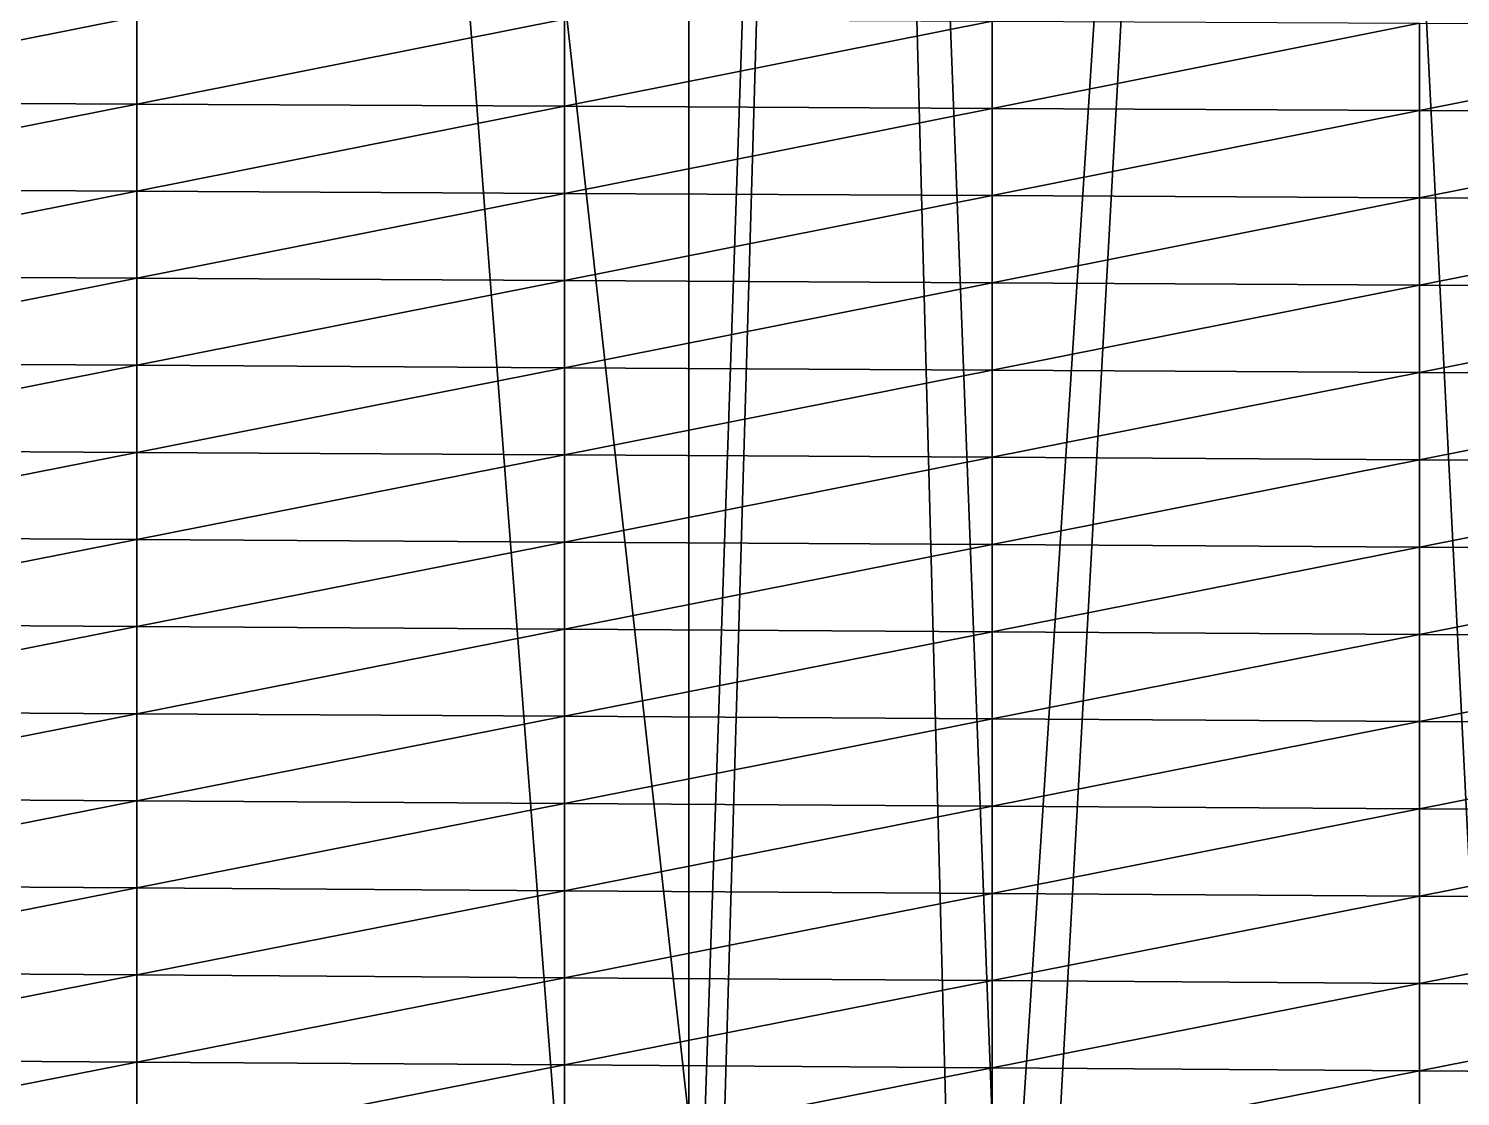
# Model space of a CAD drawing. Header units: metres. Extents: x -3 to 177, y -14 to 14.
# Drawn here: x 61.003 to 64.602, y -9.939 to -7.255 of the extents above; entities that cross this region are included whole.
import ezdxf

# ---------------------------------------------------------------- set-up
doc = ezdxf.new("R2010")
doc.units = ezdxf.units.M
for name, color, linetype, true_color in [('DB_4', 7, 'Continuous', 0x99866a), ('HOLD_4', 7, 'Continuous', 0x80bb9a), ('HULL', 7, 'Continuous', 0x528ba5)]:
    doc.layers.add(name, color=color, linetype=linetype, true_color=true_color)

msp = doc.modelspace()

# ---------------------------------------------------------------- linework, layer by layer
at = {"layer": 'DB_4'}
for points in [[(60.4483, 14.3738, 1.75), (60.4483, -14.3738, 1.75), (62.6631, -14.369, 1.75)], [(60.4483, 14.3738, 1.75), (62.6631, -14.369, 1.75), (62.6631, 14.369, 1.75)], [(62.6631, 14.369, 1.75), (62.6631, -14.369, 1.75), (63.425, -14.3675, 1.75)], [(62.6631, 14.369, 1.75), (63.425, -14.3675, 1.75), (63.425, 14.3675, 1.75)], [(63.425, 14.3675, 1.75), (63.425, -14.3675, 1.75), (64.8778, -14.3647, 1.75)], [(63.425, 14.3675, 1.75), (64.8778, -14.3647, 1.75), (64.8778, 14.3647, 1.75)], [(60.4483, -11.1601), (60.4483, 11.1601), (62.6631, 11.1772)], [(60.4483, -11.1601), (62.6631, 11.1772), (62.6631, -11.1772)], [(62.6631, -11.1772), (62.6631, 11.1772), (63.425, 11.183)], [(62.6631, -11.1772), (63.425, 11.183), (63.425, -11.183)], [(63.425, -11.183), (63.425, 11.183), (64.8778, 11.1942)], [(63.425, -11.183), (64.8778, 11.1942), (64.8778, -11.1942)]]:
    msp.add_3dface(points, dxfattribs=at)
at = {"layer": 'HOLD_4'}
for points in [[(60.4483, -13.0698, 1.75), (60.4483, 13.0698, 1.75), (62.6631, 13.065, 1.75)], [(60.4483, -13.0698, 1.75), (62.6631, 13.065, 1.75), (62.6631, -13.065, 1.75)], [(62.6631, -13.065, 1.75), (62.6631, 13.065, 1.75), (63.425, 13.0635, 1.75)], [(62.6631, -13.065, 1.75), (63.425, 13.0635, 1.75), (63.425, -13.0635, 1.75)], [(63.425, -13.0635, 1.75), (63.425, 13.0635, 1.75), (64.8778, 13.0607, 1.75)], [(63.425, -13.0635, 1.75), (64.8778, 13.0607, 1.75), (64.8778, -13.0607, 1.75)], [(60.4483, 9.996, 14.6), (60.4483, -9.996, 14.6), (62.6631, -9.996, 14.6)], [(60.4483, 9.996, 14.6), (62.6631, -9.996, 14.6), (62.6631, 9.996, 14.6)], [(62.6631, 9.996, 14.6), (62.6631, -9.996, 14.6), (63.425, -9.996, 14.6)], [(62.6631, 9.996, 14.6), (63.425, -9.996, 14.6), (63.425, 9.996, 14.6)], [(63.425, 9.996, 14.6), (63.425, -9.996, 14.6), (64.8778, -9.996, 14.6)], [(63.425, 9.996, 14.6), (64.8778, -9.996, 14.6), (64.8778, 9.996, 14.6)]]:
    msp.add_3dface(points, dxfattribs=at)
at = {"layer": 'HULL'}
for points in [[(60.2, -7.4388), (60.2, -7.22), (61.275, -7.2254)], [(60.2, -7.4388), (61.275, -7.2254), (61.275, -7.4443)], [(61.275, -7.4443), (61.275, -7.2254), (62.35, -7.2307)], [(61.275, -7.4443), (62.35, -7.2307), (62.35, -7.4498)], [(62.35, -7.4498), (62.35, -7.2307), (63.425, -7.2361)], [(62.35, -7.4498), (63.425, -7.2361), (63.425, -7.4554)], [(63.425, -7.4554), (63.425, -7.2361), (64.5, -7.2414)], [(63.425, -7.4554), (64.5, -7.2414), (64.5, -7.4609)], [(64.5, -7.4609), (64.5, -7.2414), (65.575, -7.2468)], [(64.5, -7.4609), (65.575, -7.2468), (65.575, -7.4664)], [(60.2, -7.6576), (60.2, -7.4388), (61.275, -7.4443)], [(60.2, -7.6576), (61.275, -7.4443), (61.275, -7.6633)], [(61.275, -7.6633), (61.275, -7.4443), (62.35, -7.4498)], [(61.275, -7.6633), (62.35, -7.4498), (62.35, -7.669)], [(62.35, -7.669), (62.35, -7.4498), (63.425, -7.4554)], [(62.35, -7.669), (63.425, -7.4554), (63.425, -7.6746)], [(63.425, -7.6746), (63.425, -7.4554), (64.5, -7.4609)], [(63.425, -7.6746), (64.5, -7.4609), (64.5, -7.6803)], [(64.5, -7.6803), (64.5, -7.4609), (65.575, -7.4664)], [(64.5, -7.6803), (65.575, -7.4664), (65.575, -7.686)], [(60.2, -7.8764), (60.2, -7.6576), (61.275, -7.6633)], [(60.2, -7.8764), (61.275, -7.6633), (61.275, -7.8822)], [(61.275, -7.8822), (61.275, -7.6633), (62.35, -7.669)], [(61.275, -7.8822), (62.35, -7.669), (62.35, -7.8881)], [(62.35, -7.8881), (62.35, -7.669), (63.425, -7.6746)], [(62.35, -7.8881), (63.425, -7.6746), (63.425, -7.8939)], [(63.425, -7.8939), (63.425, -7.6746), (64.5, -7.6803)], [(63.425, -7.8939), (64.5, -7.6803), (64.5, -7.8997)], [(64.5, -7.8997), (64.5, -7.6803), (65.575, -7.686)], [(64.5, -7.8997), (65.575, -7.686), (65.575, -7.9056)], [(60.2, -8.0952), (60.2, -7.8764), (61.275, -7.8822)], [(60.2, -8.0952), (61.275, -7.8822), (61.275, -8.1012)], [(61.275, -8.1012), (61.275, -7.8822), (62.35, -7.8881)], [(61.275, -8.1012), (62.35, -7.8881), (62.35, -8.1072)], [(62.35, -8.1072), (62.35, -7.8881), (63.425, -7.8939)], [(62.35, -8.1072), (63.425, -7.8939), (63.425, -8.1132)], [(63.425, -8.1132), (63.425, -7.8939), (64.5, -7.8997)], [(63.425, -8.1132), (64.5, -7.8997), (64.5, -8.1192)], [(64.5, -8.1192), (64.5, -7.8997), (65.575, -7.9056)], [(64.5, -8.1192), (65.575, -7.9056), (65.575, -8.1252)], [(60.2, -8.314), (60.2, -8.0952), (61.275, -8.1012)], [(60.2, -8.314), (61.275, -8.1012), (61.275, -8.3201)], [(61.275, -8.3201), (61.275, -8.1012), (62.35, -8.1072)], [(61.275, -8.3201), (62.35, -8.1072), (62.35, -8.3263)], [(62.35, -8.3263), (62.35, -8.1072), (63.425, -8.1132)], [(62.35, -8.3263), (63.425, -8.1132), (63.425, -8.3325)], [(63.425, -8.3325), (63.425, -8.1132), (64.5, -8.1192)], [(63.425, -8.3325), (64.5, -8.1192), (64.5, -8.3386)], [(64.5, -8.3386), (64.5, -8.1192), (65.575, -8.1252)], [(64.5, -8.3386), (65.575, -8.1252), (65.575, -8.3448)], [(60.2, -8.5328), (60.2, -8.314), (61.275, -8.3201)], [(60.2, -8.5328), (61.275, -8.3201), (61.275, -8.5391)], [(61.275, -8.5391), (61.275, -8.3201), (62.35, -8.3263)], [(61.275, -8.5391), (62.35, -8.3263), (62.35, -8.5454)], [(62.35, -8.5454), (62.35, -8.3263), (63.425, -8.3325)], [(62.35, -8.5454), (63.425, -8.3325), (63.425, -8.5517)], [(63.425, -8.5517), (63.425, -8.3325), (64.5, -8.3386)], [(63.425, -8.5517), (64.5, -8.3386), (64.5, -8.5581)], [(64.5, -8.5581), (64.5, -8.3386), (65.575, -8.3448)], [(64.5, -8.5581), (65.575, -8.3448), (65.575, -8.5644)], [(60.2, -8.7515), (60.2, -8.5328), (61.275, -8.5391)], [(60.2, -8.7515), (61.275, -8.5391), (61.275, -8.758)], [(61.275, -8.758), (61.275, -8.5391), (62.35, -8.5454)], [(61.275, -8.758), (62.35, -8.5454), (62.35, -8.7645)], [(62.35, -8.7645), (62.35, -8.5454), (63.425, -8.5517)], [(62.35, -8.7645), (63.425, -8.5517), (63.425, -8.771)], [(63.425, -8.771), (63.425, -8.5517), (64.5, -8.5581)], [(63.425, -8.771), (64.5, -8.5581), (64.5, -8.7775)], [(64.5, -8.7775), (64.5, -8.5581), (65.575, -8.5644)], [(64.5, -8.7775), (65.575, -8.5644), (65.575, -8.784)], [(60.2, -8.9703), (60.2, -8.7515), (61.275, -8.758)], [(60.2, -8.9703), (61.275, -8.758), (61.275, -8.977)], [(61.275, -8.977), (61.275, -8.758), (62.35, -8.7645)], [(61.275, -8.977), (62.35, -8.7645), (62.35, -8.9836)], [(62.35, -8.9836), (62.35, -8.7645), (63.425, -8.771)], [(62.35, -8.9836), (63.425, -8.771), (63.425, -8.9903)], [(63.425, -8.9903), (63.425, -8.771), (64.5, -8.7775)], [(63.425, -8.9903), (64.5, -8.7775), (64.5, -8.9969)], [(64.5, -8.9969), (64.5, -8.7775), (65.575, -8.784)], [(64.5, -8.9969), (65.575, -8.784), (65.575, -9.0036)], [(60.2, -9.1891), (60.2, -8.9703), (61.275, -8.977)], [(60.2, -9.1891), (61.275, -8.977), (61.275, -9.1959)], [(61.275, -9.1959), (61.275, -8.977), (62.35, -8.9836)], [(61.275, -9.1959), (62.35, -8.9836), (62.35, -9.2028)], [(62.35, -9.2028), (62.35, -8.9836), (63.425, -8.9903)], [(62.35, -9.2028), (63.425, -8.9903), (63.425, -9.2096)], [(63.425, -9.2096), (63.425, -8.9903), (64.5, -8.9969)], [(63.425, -9.2096), (64.5, -8.9969), (64.5, -9.2164)], [(64.5, -9.2164), (64.5, -8.9969), (65.575, -9.0036)], [(64.5, -9.2164), (65.575, -9.0036), (65.575, -9.2232)], [(60.2, -9.4079), (60.2, -9.1891), (61.275, -9.1959)], [(60.2, -9.4079), (61.275, -9.1959), (61.275, -9.4149)], [(61.275, -9.4149), (61.275, -9.1959), (62.35, -9.2028)], [(61.275, -9.4149), (62.35, -9.2028), (62.35, -9.4219)], [(62.35, -9.4219), (62.35, -9.2028), (63.425, -9.2096)], [(62.35, -9.4219), (63.425, -9.2096), (63.425, -9.4288)], [(63.425, -9.4288), (63.425, -9.2096), (64.5, -9.2164)], [(63.425, -9.4288), (64.5, -9.2164), (64.5, -9.4358)], [(64.5, -9.4358), (64.5, -9.2164), (65.575, -9.2232)], [(64.5, -9.4358), (65.575, -9.2232), (65.575, -9.4428)], [(60.2, -9.6267), (60.2, -9.4079), (61.275, -9.4149)], [(60.2, -9.6267), (61.275, -9.4149), (61.275, -9.6338)], [(61.275, -9.6338), (61.275, -9.4149), (62.35, -9.4219)], [(61.275, -9.6338), (62.35, -9.4219), (62.35, -9.641)], [(62.35, -9.641), (62.35, -9.4219), (63.425, -9.4288)], [(62.35, -9.641), (63.425, -9.4288), (63.425, -9.6481)], [(63.425, -9.6481), (63.425, -9.4288), (64.5, -9.4358)], [(63.425, -9.6481), (64.5, -9.4358), (64.5, -9.6552)], [(64.5, -9.6552), (64.5, -9.4358), (65.575, -9.4428)], [(64.5, -9.6552), (65.575, -9.4428), (65.575, -9.6624)], [(60.2, -9.8455), (60.2, -9.6267), (61.275, -9.6338)], [(60.2, -9.8455), (61.275, -9.6338), (61.275, -9.8528)], [(61.275, -9.8528), (61.275, -9.6338), (62.35, -9.641)], [(61.275, -9.8528), (62.35, -9.641), (62.35, -9.8601)], [(62.35, -9.8601), (62.35, -9.641), (63.425, -9.6481)], [(62.35, -9.8601), (63.425, -9.6481), (63.425, -9.8674)], [(63.425, -9.8674), (63.425, -9.6481), (64.5, -9.6552)], [(63.425, -9.8674), (64.5, -9.6552), (64.5, -9.8747)], [(64.5, -9.8747), (64.5, -9.6552), (65.575, -9.6624)], [(64.5, -9.8747), (65.575, -9.6624), (65.575, -9.882)], [(60.2, -10.0643), (60.2, -9.8455), (61.275, -9.8528)], [(60.2, -10.0643), (61.275, -9.8528), (61.275, -10.0717)], [(61.275, -10.0717), (61.275, -9.8528), (62.35, -9.8601)], [(61.275, -10.0717), (62.35, -9.8601), (62.35, -10.0792)], [(62.35, -10.0792), (62.35, -9.8601), (63.425, -9.8674)], [(62.35, -10.0792), (63.425, -9.8674), (63.425, -10.0867)], [(63.425, -10.0867), (63.425, -9.8674), (64.5, -9.8747)], [(63.425, -10.0867), (64.5, -9.8747), (64.5, -10.0941)], [(64.5, -10.0941), (64.5, -9.8747), (65.575, -9.882)], [(64.5, -10.0941), (65.575, -9.882), (65.575, -10.1016)]]:
    msp.add_3dface(points, dxfattribs=at)

doc.saveas('drawing.dxf')
